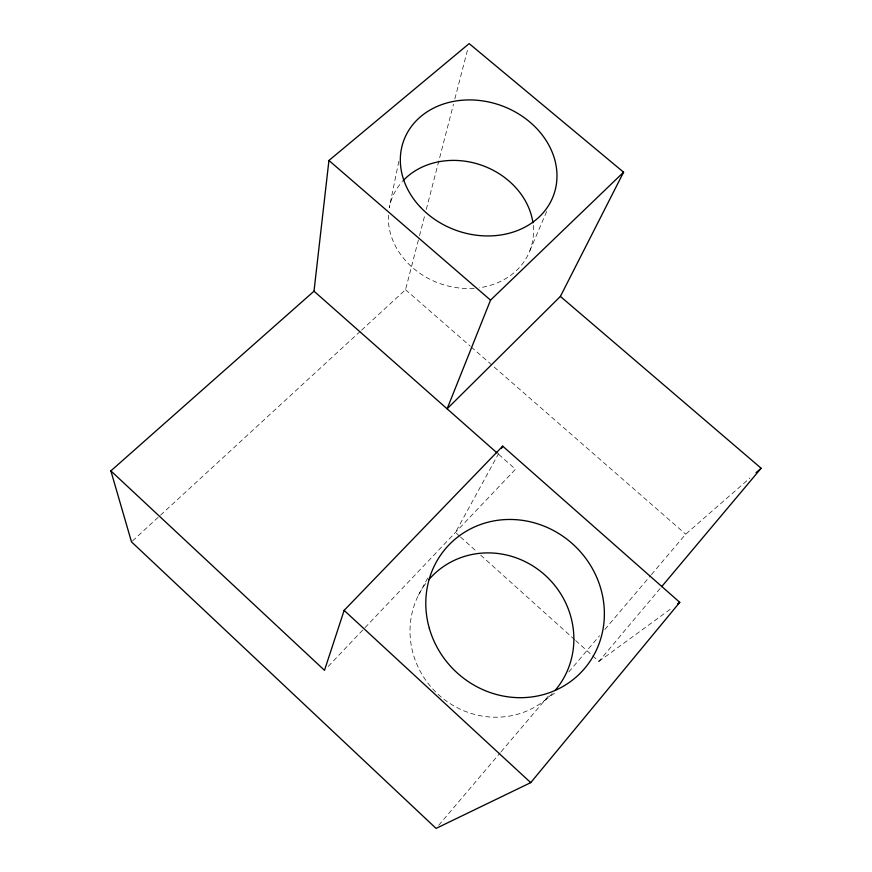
<?xml version="1.0" encoding="UTF-8"?>
<svg xmlns="http://www.w3.org/2000/svg" width="872" height="872" viewBox="0 0 872 872"><rect width="100%" height="100%" fill="white"/><g stroke="black" fill="none" stroke-linecap="round" stroke-linejoin="round"><path stroke-width="0.65" stroke-dasharray="4.36 3.27" d="M398.831 161.32L389.272 207.721A73.771 62.719 19.6 0 1 402.373 181.496M361.531 330.194L405.535 289.7L419.149 237.053M419.487 235.734L424.937 214.686M426.288 209.422L453.516 104.139M454.868 98.874L468.144 47.546M529.893 250.624L546.853 211.068M418.407 595.303L428.468 576.643M498.817 453.244L455.446 532.454L459.479 536.095M575.662 640.538L598.89 661.423L660.823 587.684M438.703 825.293L500.234 752.776M501.117 751.74L548.586 695.802M568.806 671.974L599.565 635.71M604.841 629.497L650.556 575.629M651.428 574.594L685.708 534.187L749.92 478.03M328.243 666.382L515.483 469.234L498.141 453.898M132.5 540.956L159.5 516.104M160.502 515.188L360.528 331.109M544.826 700.303L555.791 692.259M598.89 661.423L671.015 608.721M405.535 289.7L470.193 346.119M471.218 347.012L685.708 534.187M460.492 536.999L476.657 551.529M480.701 555.159L574.648 639.634M533.272 225.412A73.771 62.719 19.6 0 1 479.11 287.782M474.15 288.305A73.771 62.719 19.6 0 1 388.443 214.207M552.183 693.6A84.006 80.039 46.7 0 1 439.488 695.562A84.006 80.039 46.7 0 1 426.452 582.561"/><path stroke-width="1.31" d="M110.864 470.88L324.504 670.328L344.135 610.389L502.697 446.148L679.757 602.334L530.732 782.631L436.065 828.4L131.498 541.872L110.864 470.88L314.007 291.193L328.929 160.481L469.158 43.6L623.589 172.198L560.391 296.425L447.118 408.815L490.533 300.142L623.589 172.198M501.411 448.513L502.697 446.148M661.695 586.638L761.136 468.231L560.391 296.425M756.035 472.689L761.136 468.231M677.577 603.925L679.757 602.334M328.929 160.481L490.533 300.142M314.007 291.193L497.116 453.004M344.135 610.389L530.732 782.631M403.169 180.624A73.771 62.719 19.6 0 1 479.687 164.59A73.771 62.719 19.6 0 1 532.945 222.785M428.719 579.793A84.006 80.039 46.7 0 1 543.888 574.114A84.006 80.039 46.7 0 1 555.431 690.003M420.587 207.362A79.755 66.337 19.8 0 0 553.208 196.233A79.755 66.337 19.8 0 0 462.127 100.236A79.755 66.337 19.8 0 0 420.587 207.362M429.297 628.232A91.789 86.535 44 0 0 579.444 674.012A91.789 86.535 44 0 0 536.498 523.473A91.789 86.535 44 0 0 429.297 628.232"/></g></svg>
